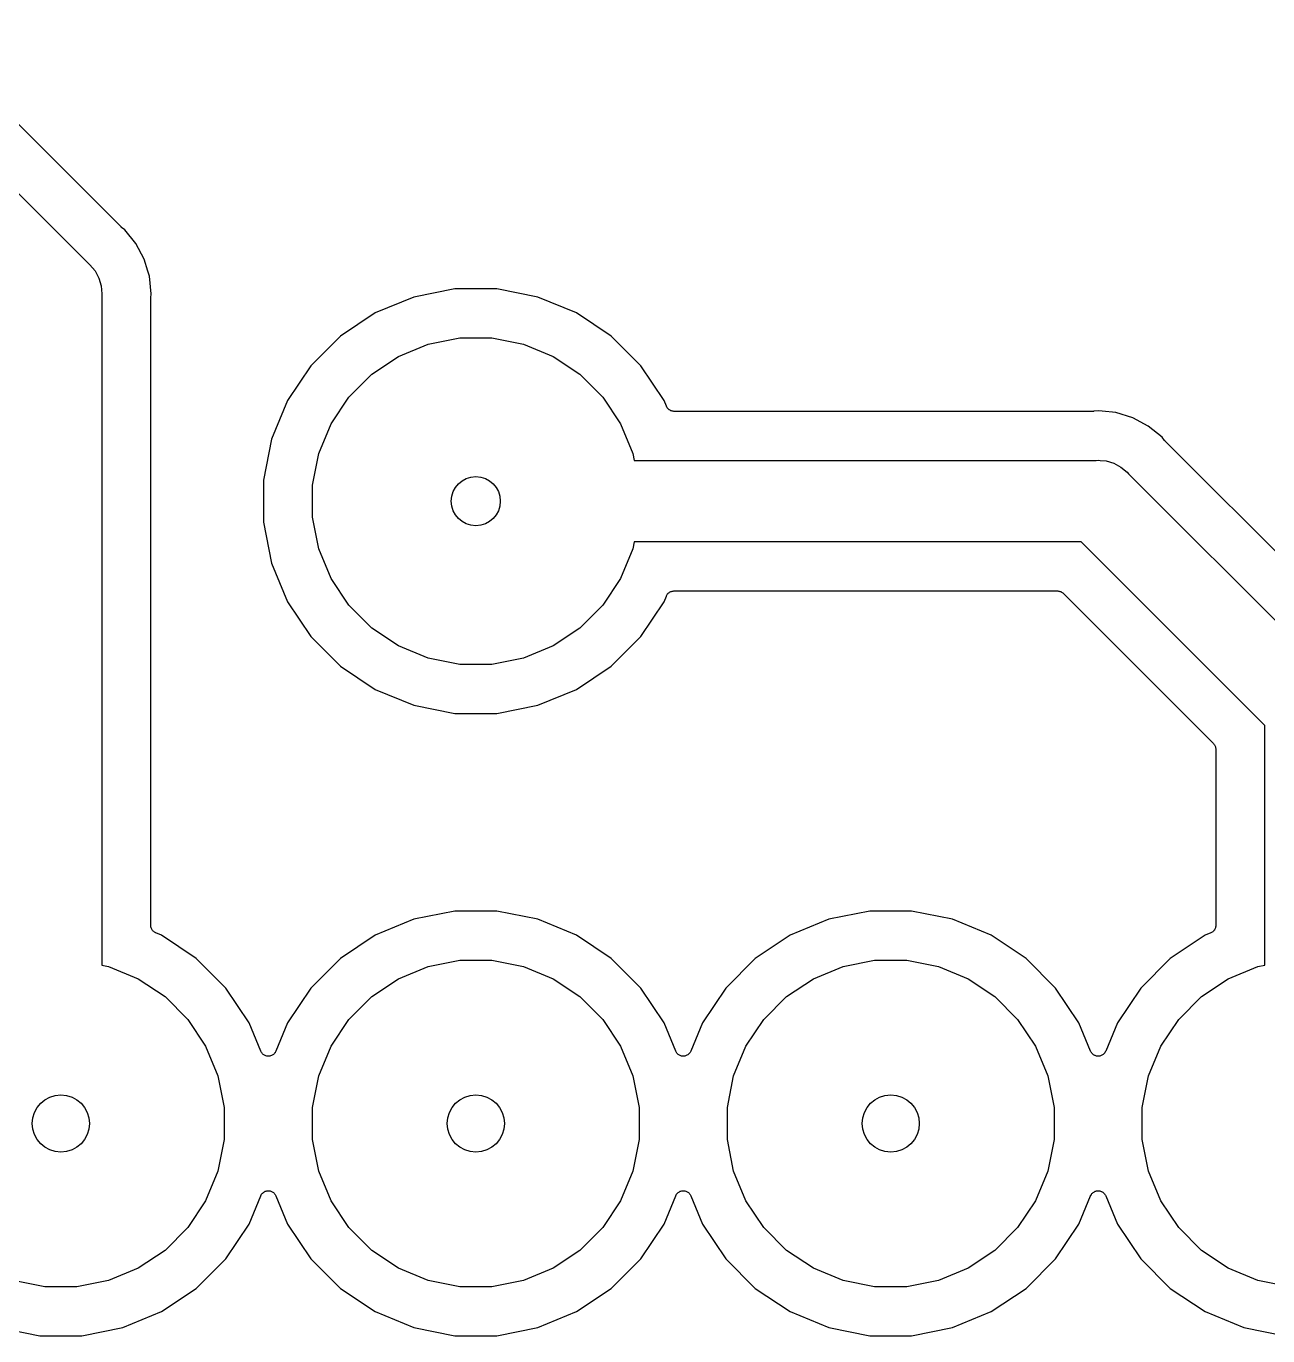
# Model space of a CAD drawing. Extents: x 4.15 to 7.3, y -3.55 to -2.25.
# Drawn here: x 6.1416 to 6.4409, y -3.1512 to -2.8355 of the extents above; entities that cross this region are included whole.
import ezdxf

# ---------------------------------------------------------------- set-up
doc = ezdxf.new("R2010")
doc.units = 0
doc.header["$MEASUREMENT"] = 0
doc.layers.add('BLACK', color=7, linetype='CONTINUOUS')

msp = doc.modelspace()

# ---------------------------------------------------------------- linework, layer by layer
at = {"layer": 'BLACK', "linetype": 'CONTINUOUS'}
for p, q in [((6.16449, -2.88387), (6.11613, -2.83551)), ((6.1073, -2.84338), (6.15662, -2.8927)), ((6.16455, -2.88392), (6.16449, -2.88387)), ((6.16461, -2.88398), (6.16455, -2.88392)), ((6.16463, -2.884), (6.16461, -2.88398)), ((6.16539, -2.88461), (6.16463, -2.884)), ((6.16809, -2.88791), (6.16539, -2.88461)), ((6.1701, -2.89167), (6.16809, -2.88791)), ((6.15662, -2.8927), (6.15699, -2.89301)), ((6.15699, -2.89301), (6.15822, -2.89451)), ((6.15822, -2.89451), (6.15899, -2.89594)), ((6.17099, -2.89459), (6.1701, -2.89167)), ((6.17134, -2.89576), (6.17099, -2.89459)), ((6.15899, -2.89594), (6.15914, -2.89622)), ((6.15914, -2.89622), (6.1597, -2.89807)), ((6.17176, -2.9), (6.17134, -2.89576)), ((6.1597, -2.89807), (6.15989, -2.9)), ((6.15989, -2.9), (6.15984, -2.90048)), ((6.15984, -2.90048), (6.15984, -3.06182)), ((6.17166, -2.90097), (6.17176, -2.9)), ((6.17166, -2.90105), (6.17166, -2.90097)), ((6.23507, -2.90079), (6.22576, -2.90464)), ((6.24496, -2.89882), (6.23507, -2.90079)), ((6.25504, -2.89882), (6.24496, -2.89882)), ((6.26493, -2.90079), (6.25504, -2.89882)), ((6.27424, -2.90464), (6.26493, -2.90079)), ((6.17165, -2.90113), (6.17166, -2.90105)), ((6.17165, -2.90116), (6.17165, -2.90113)), ((6.17165, -3.05226), (6.17165, -2.90116)), ((6.22576, -2.90464), (6.21737, -2.91025)), ((6.28263, -2.91025), (6.27424, -2.90464)), ((6.21737, -2.91025), (6.21025, -2.91737)), ((6.28975, -2.91737), (6.28263, -2.91025)), ((6.23135, -2.91511), (6.23852, -2.91214)), ((6.23852, -2.91214), (6.24612, -2.91063)), ((6.24612, -2.91063), (6.25388, -2.91063)), ((6.25388, -2.91063), (6.26148, -2.91214)), ((6.26148, -2.91214), (6.26865, -2.91511)), ((6.2249, -2.91942), (6.23135, -2.91511)), ((6.26865, -2.91511), (6.2751, -2.91942)), ((6.21025, -2.91737), (6.20464, -2.92576)), ((6.21942, -2.9249), (6.2249, -2.91942)), ((6.2751, -2.91942), (6.28058, -2.9249)), ((6.29536, -2.92576), (6.28975, -2.91737)), ((6.20464, -2.92576), (6.20079, -2.93507)), ((6.21511, -2.93135), (6.21942, -2.9249)), ((6.28058, -2.9249), (6.28489, -2.93135)), ((6.29593, -2.92713), (6.29536, -2.92576)), ((6.29601, -2.9273), (6.29593, -2.92713)), ((6.2961, -2.92746), (6.29601, -2.9273)), ((6.29611, -2.92747), (6.2961, -2.92746)), ((6.2961, -2.92746), (6.2961, -2.92746)), ((6.29622, -2.92761), (6.29611, -2.92747)), ((6.29634, -2.92776), (6.29622, -2.92761)), ((6.29635, -2.92777), (6.29634, -2.92776)), ((6.29634, -2.92776), (6.29634, -2.92776)), ((6.29649, -2.92788), (6.29635, -2.92777)), ((6.29663, -2.928), (6.29649, -2.92788)), ((6.29664, -2.92801), (6.29663, -2.928)), ((6.29665, -2.92801), (6.29664, -2.92801)), ((6.29681, -2.9281), (6.29665, -2.92801)), ((6.29697, -2.92819), (6.29681, -2.9281)), ((6.29698, -2.92819), (6.29697, -2.92819)), ((6.29716, -2.92825), (6.29698, -2.92819)), ((6.29698, -2.92819), (6.29698, -2.92819)), ((6.29733, -2.9283), (6.29716, -2.92825)), ((6.29734, -2.9283), (6.29733, -2.9283)), ((6.29735, -2.92831), (6.29734, -2.9283)), ((6.29754, -2.92833), (6.29735, -2.92831)), ((6.29772, -2.92835), (6.29754, -2.92833)), ((6.29773, -2.92835), (6.29772, -2.92835)), ((6.29774, -2.92835), (6.29773, -2.92835)), ((6.29773, -2.92835), (6.29773, -2.92835)), ((6.29773, -2.92835), (6.29773, -2.92835)), ((6.39884, -2.92835), (6.29774, -2.92835)), ((6.39892, -2.92834), (6.39884, -2.92835)), ((6.39901, -2.92834), (6.39892, -2.92834)), ((6.39903, -2.92834), (6.39901, -2.92834)), ((6.4, -2.92824), (6.39903, -2.92834)), ((6.40097, -2.92834), (6.4, -2.92824)), ((6.40424, -2.92866), (6.40097, -2.92834)), ((6.40833, -2.9299), (6.40424, -2.92866)), ((6.21214, -2.93852), (6.21511, -2.93135)), ((6.28489, -2.93135), (6.28786, -2.93852)), ((6.41209, -2.93191), (6.40833, -2.9299)), ((6.41539, -2.93461), (6.41209, -2.93191)), ((6.20079, -2.93507), (6.19882, -2.94496)), ((6.416, -2.93537), (6.41539, -2.93461)), ((6.41606, -2.93543), (6.416, -2.93537)), ((6.41611, -2.93549), (6.41606, -2.93543)), ((6.41613, -2.93551), (6.41611, -2.93549)), ((6.46449, -2.98387), (6.41613, -2.93551)), ((6.21063, -2.94612), (6.21214, -2.93852)), ((6.28786, -2.93852), (6.28818, -2.94016)), ((6.28818, -2.94016), (6.39952, -2.94016)), ((6.39952, -2.94016), (6.4, -2.94011)), ((6.4, -2.94011), (6.40048, -2.94016)), ((6.40048, -2.94016), (6.40193, -2.9403)), ((6.40193, -2.9403), (6.40378, -2.94086)), ((6.40378, -2.94086), (6.40549, -2.94178)), ((6.40549, -2.94178), (6.40699, -2.94301)), ((6.19882, -2.94496), (6.19882, -2.95504)), ((6.40699, -2.94301), (6.4073, -2.94338)), ((6.4073, -2.94338), (6.45662, -2.9927)), ((6.21063, -2.95388), (6.21063, -2.94612)), ((6.21214, -2.96148), (6.21063, -2.95388)), ((6.19882, -2.95504), (6.20079, -2.96493)), ((6.28818, -2.95984), (6.28786, -2.96148)), ((6.39592, -2.95984), (6.28818, -2.95984)), ((6.44016, -3.00408), (6.39592, -2.95984)), ((6.21511, -2.96865), (6.21214, -2.96148)), ((6.28786, -2.96148), (6.28489, -2.96865)), ((6.20079, -2.96493), (6.20464, -2.97424)), ((6.21942, -2.9751), (6.21511, -2.96865)), ((6.28489, -2.96865), (6.28058, -2.9751)), ((6.29536, -2.97424), (6.29593, -2.97287)), ((6.29593, -2.97286), (6.29594, -2.97284)), ((6.29593, -2.97287), (6.29593, -2.97286)), ((6.29593, -2.97286), (6.29593, -2.97286)), ((6.29593, -2.97286), (6.29593, -2.97286)), ((6.29594, -2.97284), (6.29602, -2.97268)), ((6.29602, -2.97268), (6.29611, -2.97252)), ((6.29611, -2.97252), (6.29612, -2.97251)), ((6.29612, -2.97251), (6.29624, -2.97237)), ((6.29612, -2.97251), (6.29612, -2.97251)), ((6.29624, -2.97237), (6.29636, -2.97223)), ((6.29636, -2.97222), (6.29637, -2.97221)), ((6.29636, -2.97223), (6.29636, -2.97222)), ((6.29637, -2.97221), (6.29651, -2.9721)), ((6.29651, -2.9721), (6.29665, -2.97198)), ((6.29665, -2.97198), (6.29666, -2.97198)), ((6.29666, -2.97198), (6.29667, -2.97197)), ((6.29667, -2.97197), (6.29683, -2.97189)), ((6.29683, -2.97189), (6.29699, -2.9718)), ((6.29699, -2.9718), (6.297, -2.9718)), ((6.297, -2.9718), (6.29701, -2.9718)), ((6.29701, -2.9718), (6.29719, -2.97174)), ((6.29719, -2.97174), (6.29736, -2.97169)), ((6.29736, -2.97169), (6.29737, -2.97169)), ((6.29737, -2.97169), (6.29738, -2.97169)), ((6.29738, -2.97169), (6.29756, -2.97167)), ((6.29756, -2.97167), (6.29774, -2.97165)), ((6.29774, -2.97165), (6.39022, -2.97165)), ((6.39022, -2.97165), (6.39022, -2.97165)), ((6.39022, -2.97165), (6.39022, -2.97165)), ((6.39022, -2.97165), (6.39022, -2.97165)), ((6.39022, -2.97165), (6.39024, -2.97165)), ((6.39024, -2.97165), (6.39042, -2.97167)), ((6.39042, -2.97167), (6.3906, -2.97169)), ((6.3906, -2.97169), (6.39061, -2.9717)), ((6.39061, -2.9717), (6.39062, -2.9717)), ((6.39062, -2.9717), (6.3908, -2.97175)), ((6.3908, -2.97175), (6.39097, -2.9718)), ((6.39097, -2.9718), (6.39098, -2.97181)), ((6.39098, -2.97181), (6.39099, -2.97181)), ((6.39099, -2.97181), (6.39115, -2.9719)), ((6.39115, -2.9719), (6.39131, -2.97199)), ((6.39131, -2.97199), (6.39132, -2.97199)), ((6.39132, -2.97199), (6.39133, -2.972)), ((6.39133, -2.972), (6.39147, -2.97211)), ((6.39147, -2.97211), (6.39161, -2.97223)), ((6.39161, -2.97223), (6.42777, -3.00839)), ((6.20464, -2.97424), (6.21025, -2.98263)), ((6.2249, -2.98058), (6.21942, -2.9751)), ((6.28058, -2.9751), (6.2751, -2.98058)), ((6.28975, -2.98263), (6.29536, -2.97424)), ((6.21025, -2.98263), (6.21737, -2.98975)), ((6.23135, -2.98489), (6.2249, -2.98058)), ((6.2751, -2.98058), (6.26865, -2.98489)), ((6.28263, -2.98975), (6.28975, -2.98263)), ((6.23852, -2.98786), (6.23135, -2.98489)), ((6.26865, -2.98489), (6.26148, -2.98786)), ((6.24612, -2.98937), (6.23852, -2.98786)), ((6.25388, -2.98937), (6.24612, -2.98937)), ((6.26148, -2.98786), (6.25388, -2.98937)), ((6.21737, -2.98975), (6.22576, -2.99536)), ((6.27424, -2.99536), (6.28263, -2.98975)), ((6.22576, -2.99536), (6.23507, -2.99921)), ((6.26493, -2.99921), (6.27424, -2.99536)), ((6.23507, -2.99921), (6.24496, -3.00118)), ((6.24496, -3.00118), (6.25504, -3.00118)), ((6.25504, -3.00118), (6.26493, -2.99921)), ((6.44016, -3.06182), (6.44016, -3.00408)), ((6.42777, -3.00839), (6.42777, -3.0084)), ((6.42777, -3.0084), (6.42777, -3.0084)), ((6.42777, -3.0084), (6.42778, -3.0084)), ((6.42778, -3.0084), (6.42779, -3.00841)), ((6.42779, -3.00841), (6.4279, -3.00855)), ((6.4279, -3.00855), (6.42802, -3.0087)), ((6.42802, -3.0087), (6.42802, -3.0087)), ((6.42802, -3.0087), (6.42803, -3.00871)), ((6.42803, -3.00871), (6.42811, -3.00887)), ((6.42811, -3.00887), (6.4282, -3.00903)), ((6.4282, -3.00903), (6.4282, -3.00904)), ((6.4282, -3.00904), (6.42821, -3.00905)), ((6.42821, -3.00905), (6.42826, -3.00923)), ((6.42826, -3.00923), (6.42831, -3.0094)), ((6.42831, -3.0094), (6.42831, -3.00941)), ((6.42831, -3.00941), (6.42831, -3.00942)), ((6.42831, -3.00942), (6.42833, -3.0096)), ((6.42833, -3.0096), (6.42835, -3.00978)), ((6.42835, -3.00978), (6.42835, -3.05226)), ((6.24496, -3.04882), (6.23507, -3.05079)), ((6.25504, -3.04882), (6.24496, -3.04882)), ((6.26493, -3.05079), (6.25504, -3.04882)), ((6.34496, -3.04882), (6.33507, -3.05079)), ((6.35504, -3.04882), (6.34496, -3.04882)), ((6.36493, -3.05079), (6.35504, -3.04882)), ((6.17167, -3.05244), (6.17165, -3.05226)), ((6.17169, -3.05262), (6.17167, -3.05244)), ((6.23507, -3.05079), (6.22576, -3.05464)), ((6.27424, -3.05464), (6.26493, -3.05079)), ((6.33507, -3.05079), (6.32576, -3.05464)), ((6.37424, -3.05464), (6.36493, -3.05079)), ((6.42833, -3.05246), (6.42831, -3.05265)), ((6.42835, -3.05228), (6.42833, -3.05246)), ((6.42835, -3.05226), (6.42835, -3.05227)), ((6.42835, -3.05227), (6.42835, -3.05227)), ((6.42835, -3.05227), (6.42835, -3.05227)), ((6.42835, -3.05227), (6.42835, -3.05228)), ((6.17169, -3.05263), (6.17169, -3.05262)), ((6.17169, -3.05264), (6.17169, -3.05263)), ((6.17174, -3.05282), (6.17169, -3.05264)), ((6.1718, -3.05299), (6.17174, -3.05282)), ((6.1718, -3.053), (6.1718, -3.05299)), ((6.1718, -3.05301), (6.1718, -3.053)), ((6.17189, -3.05317), (6.1718, -3.05301)), ((6.17197, -3.05333), (6.17189, -3.05317)), ((6.17198, -3.05334), (6.17197, -3.05333)), ((6.17198, -3.05335), (6.17198, -3.05334)), ((6.1721, -3.05349), (6.17198, -3.05335)), ((6.17221, -3.05363), (6.1721, -3.05349)), ((6.17222, -3.05364), (6.17221, -3.05363)), ((6.17223, -3.05364), (6.17222, -3.05364)), ((6.17237, -3.05376), (6.17223, -3.05364)), ((6.17251, -3.05388), (6.17237, -3.05376)), ((6.17252, -3.05389), (6.17251, -3.05388)), ((6.17251, -3.05388), (6.17251, -3.05388)), ((6.17268, -3.05398), (6.17252, -3.05389)), ((6.17284, -3.05406), (6.17268, -3.05398)), ((6.17286, -3.05407), (6.17284, -3.05406)), ((6.17287, -3.05407), (6.17286, -3.05407)), ((6.17286, -3.05407), (6.17286, -3.05407)), ((6.17286, -3.05407), (6.17286, -3.05407)), ((6.17424, -3.05464), (6.17287, -3.05407)), ((6.18263, -3.06025), (6.17424, -3.05464)), ((6.22576, -3.05464), (6.21737, -3.06025)), ((6.28263, -3.06025), (6.27424, -3.05464)), ((6.32576, -3.05464), (6.31737, -3.06025)), ((6.38263, -3.06025), (6.37424, -3.05464)), ((6.42576, -3.05464), (6.41737, -3.06025)), ((6.42713, -3.05407), (6.42576, -3.05464)), ((6.4273, -3.05399), (6.42713, -3.05407)), ((6.42746, -3.0539), (6.4273, -3.05399)), ((6.42747, -3.05389), (6.42746, -3.0539)), ((6.42746, -3.0539), (6.42746, -3.0539)), ((6.42761, -3.05378), (6.42747, -3.05389)), ((6.42776, -3.05366), (6.42761, -3.05378)), ((6.42777, -3.05365), (6.42776, -3.05366)), ((6.42776, -3.05366), (6.42776, -3.05366)), ((6.42788, -3.05351), (6.42777, -3.05365)), ((6.428, -3.05337), (6.42788, -3.05351)), ((6.42801, -3.05336), (6.428, -3.05337)), ((6.4281, -3.05319), (6.42801, -3.05335)), ((6.42801, -3.05335), (6.42801, -3.05336)), ((6.42819, -3.05303), (6.4281, -3.05319)), ((6.42825, -3.05284), (6.42819, -3.05302)), ((6.42819, -3.05302), (6.42819, -3.05302)), ((6.42819, -3.05302), (6.42819, -3.05303)), ((6.4283, -3.05267), (6.42825, -3.05284)), ((6.42831, -3.05265), (6.4283, -3.05266)), ((6.4283, -3.05266), (6.4283, -3.05267)), ((6.15984, -3.06182), (6.16148, -3.06214)), ((6.18975, -3.06737), (6.18263, -3.06025)), ((6.21737, -3.06025), (6.21025, -3.06737)), ((6.23852, -3.06214), (6.24612, -3.06063)), ((6.24612, -3.06063), (6.25388, -3.06063)), ((6.25388, -3.06063), (6.26148, -3.06214)), ((6.28975, -3.06737), (6.28263, -3.06025)), ((6.31737, -3.06025), (6.31025, -3.06737)), ((6.33852, -3.06214), (6.34612, -3.06063)), ((6.34612, -3.06063), (6.35388, -3.06063)), ((6.35388, -3.06063), (6.36148, -3.06214)), ((6.38975, -3.06737), (6.38263, -3.06025)), ((6.41737, -3.06025), (6.41025, -3.06737)), ((6.43852, -3.06214), (6.44016, -3.06182)), ((6.16148, -3.06214), (6.16865, -3.06511)), ((6.16865, -3.06511), (6.1751, -3.06942)), ((6.2249, -3.06942), (6.23135, -3.06511)), ((6.23135, -3.06511), (6.23852, -3.06214)), ((6.26148, -3.06214), (6.26865, -3.06511)), ((6.26865, -3.06511), (6.2751, -3.06942)), ((6.3249, -3.06942), (6.33135, -3.06511)), ((6.33135, -3.06511), (6.33852, -3.06214)), ((6.36148, -3.06214), (6.36865, -3.06511)), ((6.36865, -3.06511), (6.3751, -3.06942)), ((6.4249, -3.06942), (6.43135, -3.06511)), ((6.43135, -3.06511), (6.43852, -3.06214)), ((6.19536, -3.07576), (6.18975, -3.06737)), ((6.21025, -3.06737), (6.20464, -3.07576)), ((6.29536, -3.07576), (6.28975, -3.06737)), ((6.31025, -3.06737), (6.30464, -3.07576)), ((6.39536, -3.07576), (6.38975, -3.06737)), ((6.41025, -3.06737), (6.40464, -3.07576)), ((6.1751, -3.06942), (6.18058, -3.0749)), ((6.21942, -3.0749), (6.2249, -3.06942)), ((6.2751, -3.06942), (6.28058, -3.0749)), ((6.31942, -3.0749), (6.3249, -3.06942)), ((6.3751, -3.06942), (6.38058, -3.0749)), ((6.41942, -3.0749), (6.4249, -3.06942)), ((6.18058, -3.0749), (6.18489, -3.08135)), ((6.19818, -3.08258), (6.19536, -3.07576)), ((6.20464, -3.07576), (6.20182, -3.08258)), ((6.21511, -3.08135), (6.21942, -3.0749)), ((6.28058, -3.0749), (6.28489, -3.08135)), ((6.29818, -3.08258), (6.29536, -3.07576)), ((6.30464, -3.07576), (6.30182, -3.08258)), ((6.31511, -3.08135), (6.31942, -3.0749)), ((6.38058, -3.0749), (6.38489, -3.08135)), ((6.39818, -3.08258), (6.39536, -3.07576)), ((6.40464, -3.07576), (6.40182, -3.08258)), ((6.41511, -3.08135), (6.41942, -3.0749)), ((6.18489, -3.08135), (6.18786, -3.08852)), ((6.19827, -3.08274), (6.19818, -3.08258)), ((6.19836, -3.08291), (6.19827, -3.08274)), ((6.19836, -3.08292), (6.19836, -3.08291)), ((6.19836, -3.08291), (6.19836, -3.08291)), ((6.19848, -3.08306), (6.19836, -3.08292)), ((6.1986, -3.08321), (6.19848, -3.08306)), ((6.19861, -3.08321), (6.1986, -3.08321)), ((6.1986, -3.08321), (6.1986, -3.08321)), ((6.19876, -3.08334), (6.19861, -3.08321)), ((6.1989, -3.08345), (6.19876, -3.08334)), ((6.1989, -3.08346), (6.1989, -3.08345)), ((6.19907, -3.08355), (6.1989, -3.08346)), ((6.1989, -3.08346), (6.1989, -3.08346)), ((6.19923, -3.08364), (6.19907, -3.08355)), ((6.19924, -3.08364), (6.19923, -3.08364)), ((6.19942, -3.0837), (6.19924, -3.08364)), ((6.19924, -3.08364), (6.19924, -3.08364)), ((6.1996, -3.08375), (6.19942, -3.0837)), ((6.19961, -3.08375), (6.1996, -3.08375)), ((6.1996, -3.08375), (6.1996, -3.08375)), ((6.19979, -3.08377), (6.19961, -3.08375)), ((6.19998, -3.08379), (6.19979, -3.08377)), ((6.19999, -3.08379), (6.19998, -3.08379)), ((6.20018, -3.08377), (6.19999, -3.08379)), ((6.19999, -3.08379), (6.19999, -3.08379)), ((6.20037, -3.08376), (6.20018, -3.08377)), ((6.20055, -3.0837), (6.20037, -3.08376)), ((6.20037, -3.08376), (6.20037, -3.08376)), ((6.20037, -3.08376), (6.20037, -3.08376)), ((6.20073, -3.08365), (6.20055, -3.0837)), ((6.20074, -3.08365), (6.20073, -3.08365)), ((6.2009, -3.08356), (6.20074, -3.08365)), ((6.20074, -3.08365), (6.20074, -3.08365)), ((6.20108, -3.08347), (6.2009, -3.08356)), ((6.20122, -3.08336), (6.20108, -3.08347)), ((6.20108, -3.08347), (6.20108, -3.08347)), ((6.20108, -3.08347), (6.20108, -3.08347)), ((6.20137, -3.08323), (6.20122, -3.08336)), ((6.20138, -3.08323), (6.20137, -3.08323)), ((6.2015, -3.08309), (6.20138, -3.08323)), ((6.20138, -3.08323), (6.20138, -3.08323)), ((6.20162, -3.08294), (6.2015, -3.08309)), ((6.20163, -3.08293), (6.20162, -3.08294)), ((6.20162, -3.08294), (6.20162, -3.08294)), ((6.20172, -3.08277), (6.20163, -3.08293)), ((6.20181, -3.0826), (6.20172, -3.08277)), ((6.20182, -3.08258), (6.20181, -3.0826)), ((6.20181, -3.0826), (6.20181, -3.0826)), ((6.20181, -3.0826), (6.20181, -3.0826)), ((6.20181, -3.0826), (6.20181, -3.0826)), ((6.21214, -3.08852), (6.21511, -3.08135)), ((6.28489, -3.08135), (6.28786, -3.08852)), ((6.29827, -3.08274), (6.29818, -3.08258)), ((6.29836, -3.08291), (6.29827, -3.08274)), ((6.29836, -3.08292), (6.29836, -3.08291)), ((6.29836, -3.08291), (6.29836, -3.08291)), ((6.29848, -3.08306), (6.29836, -3.08292)), ((6.2986, -3.08321), (6.29848, -3.08306)), ((6.29861, -3.08321), (6.2986, -3.08321)), ((6.2986, -3.08321), (6.2986, -3.08321)), ((6.29876, -3.08334), (6.29861, -3.08321)), ((6.2989, -3.08345), (6.29876, -3.08334)), ((6.2989, -3.08346), (6.2989, -3.08345)), ((6.29907, -3.08355), (6.2989, -3.08346)), ((6.2989, -3.08346), (6.2989, -3.08346)), ((6.29923, -3.08364), (6.29907, -3.08355)), ((6.29924, -3.08364), (6.29923, -3.08364)), ((6.29943, -3.0837), (6.29924, -3.08364)), ((6.29924, -3.08364), (6.29924, -3.08364)), ((6.2996, -3.08375), (6.29943, -3.0837)), ((6.29961, -3.08375), (6.2996, -3.08375)), ((6.2996, -3.08375), (6.2996, -3.08375)), ((6.29979, -3.08377), (6.29961, -3.08375)), ((6.29998, -3.08379), (6.29979, -3.08377)), ((6.29999, -3.08379), (6.29998, -3.08379)), ((6.30018, -3.08377), (6.29999, -3.08379)), ((6.29999, -3.08379), (6.29999, -3.08379)), ((6.30037, -3.08376), (6.30018, -3.08377)), ((6.30055, -3.0837), (6.30037, -3.08376)), ((6.30037, -3.08376), (6.30037, -3.08376)), ((6.30037, -3.08376), (6.30037, -3.08376)), ((6.30073, -3.08365), (6.30055, -3.0837)), ((6.30074, -3.08365), (6.30073, -3.08365)), ((6.3009, -3.08356), (6.30074, -3.08365)), ((6.30074, -3.08365), (6.30074, -3.08365)), ((6.30108, -3.08347), (6.3009, -3.08356)), ((6.30122, -3.08336), (6.30108, -3.08347)), ((6.30108, -3.08347), (6.30108, -3.08347)), ((6.30108, -3.08347), (6.30108, -3.08347)), ((6.30137, -3.08323), (6.30122, -3.08336)), ((6.30138, -3.08323), (6.30137, -3.08323)), ((6.3015, -3.08309), (6.30138, -3.08323)), ((6.30138, -3.08323), (6.30138, -3.08323)), ((6.30162, -3.08294), (6.3015, -3.08309)), ((6.30163, -3.08293), (6.30162, -3.08294)), ((6.30162, -3.08294), (6.30162, -3.08294)), ((6.30172, -3.08277), (6.30163, -3.08293)), ((6.30181, -3.0826), (6.30172, -3.08277)), ((6.30182, -3.08258), (6.30181, -3.0826)), ((6.30181, -3.0826), (6.30181, -3.0826)), ((6.30181, -3.0826), (6.30181, -3.0826)), ((6.30181, -3.0826), (6.30181, -3.0826)), ((6.31214, -3.08852), (6.31511, -3.08135)), ((6.38489, -3.08135), (6.38786, -3.08852)), ((6.39827, -3.08274), (6.39818, -3.08258)), ((6.39836, -3.08291), (6.39827, -3.08274)), ((6.39836, -3.08292), (6.39836, -3.08291)), ((6.39836, -3.08291), (6.39836, -3.08291)), ((6.39848, -3.08306), (6.39836, -3.08292)), ((6.3986, -3.08321), (6.39848, -3.08306)), ((6.39861, -3.08321), (6.3986, -3.08321)), ((6.3986, -3.08321), (6.3986, -3.08321)), ((6.39876, -3.08334), (6.39861, -3.08321)), ((6.3989, -3.08345), (6.39876, -3.08334)), ((6.3989, -3.08346), (6.3989, -3.08345)), ((6.39907, -3.08355), (6.3989, -3.08346)), ((6.3989, -3.08346), (6.3989, -3.08346)), ((6.39923, -3.08364), (6.39907, -3.08355)), ((6.39924, -3.08364), (6.39923, -3.08364)), ((6.39942, -3.0837), (6.39924, -3.08364)), ((6.39924, -3.08364), (6.39924, -3.08364)), ((6.3996, -3.08375), (6.39942, -3.0837)), ((6.39961, -3.08375), (6.3996, -3.08375)), ((6.3996, -3.08375), (6.3996, -3.08375)), ((6.39979, -3.08377), (6.39961, -3.08375)), ((6.39998, -3.08379), (6.39979, -3.08377)), ((6.39999, -3.08379), (6.39998, -3.08379)), ((6.40018, -3.08377), (6.39999, -3.08379)), ((6.39999, -3.08379), (6.39999, -3.08379)), ((6.40037, -3.08376), (6.40018, -3.08377)), ((6.40055, -3.0837), (6.40037, -3.08376)), ((6.40037, -3.08376), (6.40037, -3.08376)), ((6.40037, -3.08376), (6.40037, -3.08376)), ((6.40073, -3.08365), (6.40055, -3.0837)), ((6.40074, -3.08365), (6.40073, -3.08365)), ((6.4009, -3.08356), (6.40074, -3.08365)), ((6.40074, -3.08365), (6.40074, -3.08365)), ((6.40108, -3.08347), (6.4009, -3.08356)), ((6.40122, -3.08336), (6.40108, -3.08347)), ((6.40108, -3.08347), (6.40108, -3.08347)), ((6.40108, -3.08347), (6.40108, -3.08347)), ((6.40137, -3.08323), (6.40122, -3.08336)), ((6.40138, -3.08323), (6.40137, -3.08323)), ((6.4015, -3.08309), (6.40138, -3.08323)), ((6.40138, -3.08323), (6.40138, -3.08323)), ((6.40162, -3.08294), (6.4015, -3.08309)), ((6.40163, -3.08293), (6.40162, -3.08294)), ((6.40162, -3.08294), (6.40162, -3.08294)), ((6.40172, -3.08277), (6.40163, -3.08293)), ((6.40181, -3.0826), (6.40172, -3.08277)), ((6.40182, -3.08258), (6.40181, -3.0826)), ((6.40181, -3.0826), (6.40181, -3.0826)), ((6.40181, -3.0826), (6.40181, -3.0826)), ((6.40181, -3.0826), (6.40181, -3.0826)), ((6.41214, -3.08852), (6.41511, -3.08135)), ((6.18786, -3.08852), (6.18937, -3.09612)), ((6.21063, -3.09612), (6.21214, -3.08852)), ((6.28786, -3.08852), (6.28937, -3.09612)), ((6.31063, -3.09612), (6.31214, -3.08852)), ((6.38786, -3.08852), (6.38937, -3.09612)), ((6.41063, -3.09612), (6.41214, -3.08852)), ((6.18937, -3.09612), (6.18937, -3.10388)), ((6.21063, -3.10388), (6.21063, -3.09612)), ((6.28937, -3.09612), (6.28937, -3.10388)), ((6.31063, -3.10388), (6.31063, -3.09612)), ((6.38937, -3.09612), (6.38937, -3.10388)), ((6.41063, -3.10388), (6.41063, -3.09612)), ((6.18937, -3.10388), (6.18786, -3.11148)), ((6.21214, -3.11148), (6.21063, -3.10388)), ((6.28937, -3.10388), (6.28786, -3.11148)), ((6.31214, -3.11148), (6.31063, -3.10388)), ((6.38937, -3.10388), (6.38786, -3.11148)), ((6.41214, -3.11148), (6.41063, -3.10388)), ((6.18786, -3.11148), (6.18489, -3.11865)), ((6.21511, -3.11865), (6.21214, -3.11148)), ((6.28786, -3.11148), (6.28489, -3.11865)), ((6.31511, -3.11865), (6.31214, -3.11148)), ((6.38786, -3.11148), (6.38489, -3.11865)), ((6.41511, -3.11865), (6.41214, -3.11148)), ((6.18489, -3.11865), (6.18058, -3.1251)), ((6.19536, -3.12424), (6.19818, -3.11742)), ((6.19818, -3.11742), (6.19819, -3.1174)), ((6.19819, -3.1174), (6.19828, -3.11724)), ((6.19819, -3.1174), (6.19819, -3.1174)), ((6.19819, -3.1174), (6.19819, -3.1174)), ((6.19819, -3.1174), (6.19819, -3.1174)), ((6.19828, -3.11724), (6.19837, -3.11707)), ((6.19837, -3.11707), (6.19838, -3.11706)), ((6.19838, -3.11706), (6.19851, -3.11691)), ((6.19838, -3.11706), (6.19838, -3.11706)), ((6.19851, -3.11691), (6.19862, -3.11677)), ((6.19862, -3.11677), (6.19862, -3.11677)), ((6.19862, -3.11677), (6.19863, -3.11677)), ((6.19863, -3.11677), (6.19879, -3.11664)), ((6.19879, -3.11664), (6.19892, -3.11653)), ((6.19892, -3.11653), (6.19909, -3.11644)), ((6.19892, -3.11653), (6.19892, -3.11653)), ((6.19892, -3.11653), (6.19892, -3.11653)), ((6.19909, -3.11644), (6.19926, -3.11635)), ((6.19926, -3.11635), (6.19926, -3.11635)), ((6.19926, -3.11635), (6.19927, -3.11635)), ((6.19927, -3.11635), (6.19944, -3.1163)), ((6.19944, -3.1163), (6.19963, -3.11624)), ((6.19963, -3.11624), (6.19982, -3.11623)), ((6.19963, -3.11624), (6.19963, -3.11624)), ((6.19963, -3.11624), (6.19963, -3.11624)), ((6.19982, -3.11623), (6.20001, -3.11621)), ((6.20001, -3.11621), (6.20001, -3.11621)), ((6.20001, -3.11621), (6.20002, -3.11621)), ((6.20002, -3.11621), (6.20021, -3.11623)), ((6.20021, -3.11623), (6.20039, -3.11625)), ((6.20039, -3.11625), (6.2004, -3.11625)), ((6.2004, -3.11625), (6.2004, -3.11625)), ((6.2004, -3.11625), (6.20057, -3.1163)), ((6.20057, -3.1163), (6.20076, -3.11636)), ((6.20076, -3.11636), (6.20076, -3.11636)), ((6.20076, -3.11636), (6.20077, -3.11636)), ((6.20077, -3.11636), (6.20093, -3.11645)), ((6.20093, -3.11645), (6.2011, -3.11654)), ((6.2011, -3.11654), (6.2011, -3.11654)), ((6.2011, -3.11654), (6.2011, -3.11655)), ((6.2011, -3.11655), (6.20124, -3.11666)), ((6.20124, -3.11666), (6.20139, -3.11679)), ((6.20139, -3.11679), (6.2014, -3.11679)), ((6.2014, -3.11679), (6.2014, -3.11679)), ((6.2014, -3.11679), (6.20152, -3.11693)), ((6.20152, -3.11693), (6.20164, -3.11708)), ((6.20164, -3.11708), (6.20164, -3.11709)), ((6.20164, -3.11709), (6.20164, -3.11709)), ((6.20164, -3.11709), (6.20173, -3.11726)), ((6.20173, -3.11726), (6.20182, -3.11742)), ((6.20182, -3.11742), (6.20464, -3.12424)), ((6.21942, -3.1251), (6.21511, -3.11865)), ((6.28489, -3.11865), (6.28058, -3.1251)), ((6.29536, -3.12424), (6.29818, -3.11742)), ((6.29818, -3.11742), (6.29819, -3.1174)), ((6.29819, -3.1174), (6.29828, -3.11724)), ((6.29819, -3.1174), (6.29819, -3.1174)), ((6.29819, -3.1174), (6.29819, -3.1174)), ((6.29819, -3.1174), (6.29819, -3.1174)), ((6.29828, -3.11724), (6.29837, -3.11707)), ((6.29837, -3.11707), (6.29838, -3.11706)), ((6.29838, -3.11706), (6.29851, -3.11691)), ((6.29838, -3.11706), (6.29838, -3.11706)), ((6.29851, -3.11691), (6.29862, -3.11677)), ((6.29862, -3.11677), (6.29862, -3.11677)), ((6.29862, -3.11677), (6.29863, -3.11677)), ((6.29863, -3.11677), (6.29879, -3.11664)), ((6.29879, -3.11664), (6.29892, -3.11653)), ((6.29892, -3.11653), (6.29909, -3.11644)), ((6.29892, -3.11653), (6.29892, -3.11653)), ((6.29892, -3.11653), (6.29892, -3.11653)), ((6.29909, -3.11644), (6.29926, -3.11635)), ((6.29926, -3.11635), (6.29926, -3.11635)), ((6.29926, -3.11635), (6.29927, -3.11635)), ((6.29927, -3.11635), (6.29944, -3.1163)), ((6.29944, -3.1163), (6.29963, -3.11624)), ((6.29963, -3.11624), (6.29982, -3.11623)), ((6.29963, -3.11624), (6.29963, -3.11624)), ((6.29963, -3.11624), (6.29963, -3.11624)), ((6.29982, -3.11623), (6.30001, -3.11621)), ((6.30001, -3.11621), (6.30001, -3.11621)), ((6.30001, -3.11621), (6.30002, -3.11621)), ((6.30002, -3.11621), (6.30021, -3.11623)), ((6.30021, -3.11623), (6.30039, -3.11625)), ((6.30039, -3.11625), (6.3004, -3.11625)), ((6.3004, -3.11625), (6.3004, -3.11625)), ((6.3004, -3.11625), (6.30058, -3.1163)), ((6.30058, -3.1163), (6.30076, -3.11636)), ((6.30076, -3.11636), (6.30076, -3.11636)), ((6.30076, -3.11636), (6.30077, -3.11636)), ((6.30077, -3.11636), (6.30093, -3.11645)), ((6.30093, -3.11645), (6.3011, -3.11654)), ((6.3011, -3.11654), (6.3011, -3.11654)), ((6.3011, -3.11654), (6.3011, -3.11655)), ((6.3011, -3.11655), (6.30124, -3.11666)), ((6.30124, -3.11666), (6.30139, -3.11679)), ((6.30139, -3.11679), (6.3014, -3.11679)), ((6.3014, -3.11679), (6.3014, -3.11679)), ((6.3014, -3.11679), (6.30152, -3.11693)), ((6.30152, -3.11693), (6.30164, -3.11708)), ((6.30164, -3.11708), (6.30164, -3.11709)), ((6.30164, -3.11709), (6.30164, -3.11709)), ((6.30164, -3.11709), (6.30173, -3.11726)), ((6.30173, -3.11726), (6.30182, -3.11742)), ((6.30182, -3.11742), (6.30464, -3.12424)), ((6.31942, -3.1251), (6.31511, -3.11865)), ((6.38489, -3.11865), (6.38058, -3.1251)), ((6.39536, -3.12424), (6.39818, -3.11742)), ((6.39818, -3.11742), (6.39819, -3.1174)), ((6.39819, -3.1174), (6.39828, -3.11724)), ((6.39819, -3.1174), (6.39819, -3.1174)), ((6.39819, -3.1174), (6.39819, -3.1174)), ((6.39819, -3.1174), (6.39819, -3.1174)), ((6.39828, -3.11724), (6.39837, -3.11707)), ((6.39837, -3.11707), (6.39838, -3.11706)), ((6.39838, -3.11706), (6.39851, -3.11691)), ((6.39838, -3.11706), (6.39838, -3.11706)), ((6.39851, -3.11691), (6.39862, -3.11677)), ((6.39862, -3.11677), (6.39862, -3.11677)), ((6.39862, -3.11677), (6.39863, -3.11677)), ((6.39863, -3.11677), (6.39879, -3.11664)), ((6.39879, -3.11664), (6.39892, -3.11653)), ((6.39892, -3.11653), (6.39909, -3.11644)), ((6.39892, -3.11653), (6.39892, -3.11653)), ((6.39892, -3.11653), (6.39892, -3.11653)), ((6.39909, -3.11644), (6.39926, -3.11635)), ((6.39926, -3.11635), (6.39926, -3.11635)), ((6.39926, -3.11635), (6.39927, -3.11635)), ((6.39927, -3.11635), (6.39944, -3.1163)), ((6.39944, -3.1163), (6.39963, -3.11624)), ((6.39963, -3.11624), (6.39982, -3.11623)), ((6.39963, -3.11624), (6.39963, -3.11624)), ((6.39963, -3.11624), (6.39963, -3.11624)), ((6.39982, -3.11623), (6.40001, -3.11621)), ((6.40001, -3.11621), (6.40001, -3.11621)), ((6.40001, -3.11621), (6.40002, -3.11621)), ((6.40002, -3.11621), (6.40021, -3.11623)), ((6.40021, -3.11623), (6.40039, -3.11625)), ((6.40039, -3.11625), (6.4004, -3.11625)), ((6.4004, -3.11625), (6.4004, -3.11625)), ((6.4004, -3.11625), (6.40057, -3.1163)), ((6.40057, -3.1163), (6.40076, -3.11636)), ((6.40076, -3.11636), (6.40076, -3.11636)), ((6.40076, -3.11636), (6.40077, -3.11636)), ((6.40077, -3.11636), (6.40093, -3.11645)), ((6.40093, -3.11645), (6.4011, -3.11654)), ((6.4011, -3.11654), (6.4011, -3.11654)), ((6.4011, -3.11654), (6.4011, -3.11655)), ((6.4011, -3.11655), (6.40124, -3.11666)), ((6.40124, -3.11666), (6.40139, -3.11679)), ((6.40139, -3.11679), (6.4014, -3.11679)), ((6.4014, -3.11679), (6.4014, -3.11679)), ((6.4014, -3.11679), (6.40152, -3.11693)), ((6.40152, -3.11693), (6.40164, -3.11708)), ((6.40164, -3.11708), (6.40164, -3.11709)), ((6.40164, -3.11709), (6.40164, -3.11709)), ((6.40164, -3.11709), (6.40173, -3.11726)), ((6.40173, -3.11726), (6.40182, -3.11742)), ((6.40182, -3.11742), (6.40464, -3.12424)), ((6.41942, -3.1251), (6.41511, -3.11865)), ((6.18058, -3.1251), (6.1751, -3.13058)), ((6.18975, -3.13263), (6.19536, -3.12424)), ((6.20464, -3.12424), (6.21025, -3.13263)), ((6.2249, -3.13058), (6.21942, -3.1251)), ((6.28058, -3.1251), (6.2751, -3.13058)), ((6.28975, -3.13263), (6.29536, -3.12424)), ((6.30464, -3.12424), (6.31025, -3.13263)), ((6.3249, -3.13058), (6.31942, -3.1251)), ((6.38058, -3.1251), (6.3751, -3.13058)), ((6.38975, -3.13263), (6.39536, -3.12424)), ((6.40464, -3.12424), (6.41025, -3.13263)), ((6.4249, -3.13058), (6.41942, -3.1251)), ((6.1751, -3.13058), (6.16865, -3.13489)), ((6.23135, -3.13489), (6.2249, -3.13058)), ((6.2751, -3.13058), (6.26865, -3.13489)), ((6.33135, -3.13489), (6.3249, -3.13058)), ((6.3751, -3.13058), (6.36865, -3.13489)), ((6.43135, -3.13489), (6.4249, -3.13058)), ((6.18263, -3.13975), (6.18975, -3.13263)), ((6.21025, -3.13263), (6.21737, -3.13975)), ((6.28263, -3.13975), (6.28975, -3.13263)), ((6.31025, -3.13263), (6.31737, -3.13975)), ((6.38263, -3.13975), (6.38975, -3.13263)), ((6.41025, -3.13263), (6.41737, -3.13975)), ((6.16865, -3.13489), (6.16148, -3.13786)), ((6.23852, -3.13786), (6.23135, -3.13489)), ((6.26865, -3.13489), (6.26148, -3.13786)), ((6.33852, -3.13786), (6.33135, -3.13489)), ((6.36865, -3.13489), (6.36148, -3.13786)), ((6.43852, -3.13786), (6.43135, -3.13489)), ((6.14612, -3.13937), (6.13852, -3.13786)), ((6.15388, -3.13937), (6.14612, -3.13937)), ((6.16148, -3.13786), (6.15388, -3.13937)), ((6.17424, -3.14536), (6.18263, -3.13975)), ((6.21737, -3.13975), (6.22576, -3.14536)), ((6.24612, -3.13937), (6.23852, -3.13786)), ((6.25388, -3.13937), (6.24612, -3.13937)), ((6.26148, -3.13786), (6.25388, -3.13937)), ((6.27424, -3.14536), (6.28263, -3.13975)), ((6.31737, -3.13975), (6.32576, -3.14536)), ((6.34612, -3.13937), (6.33852, -3.13786)), ((6.35388, -3.13937), (6.34612, -3.13937)), ((6.36148, -3.13786), (6.35388, -3.13937)), ((6.37424, -3.14536), (6.38263, -3.13975)), ((6.41737, -3.13975), (6.42576, -3.14536)), ((6.44612, -3.13937), (6.43852, -3.13786)), ((6.16493, -3.14921), (6.17424, -3.14536)), ((6.22576, -3.14536), (6.23507, -3.14921)), ((6.26493, -3.14921), (6.27424, -3.14536)), ((6.32576, -3.14536), (6.33507, -3.14921)), ((6.36493, -3.14921), (6.37424, -3.14536)), ((6.42576, -3.14536), (6.43507, -3.14921)), ((6.13507, -3.14921), (6.14496, -3.15118)), ((6.15504, -3.15118), (6.16493, -3.14921)), ((6.23507, -3.14921), (6.24496, -3.15118)), ((6.25504, -3.15118), (6.26493, -3.14921)), ((6.33507, -3.14921), (6.34496, -3.15118)), ((6.35504, -3.15118), (6.36493, -3.14921)), ((6.43507, -3.14921), (6.44496, -3.15118)), ((6.14496, -3.15118), (6.15504, -3.15118)), ((6.24496, -3.15118), (6.25504, -3.15118)), ((6.34496, -3.15118), (6.35504, -3.15118))]:
    msp.add_line(p, q, dxfattribs=at)
at = {"layer": 'BLACK'}
for centre, radius in [((6.25, -2.95), 0.00591), ((6.15, -3.1), 0.00689), ((6.15, -3.1), 0.00689), ((6.25, -3.1), 0.00689), ((6.25, -3.1), 0.00689), ((6.35, -3.1), 0.00689), ((6.35, -3.1), 0.00689)]:
    msp.add_circle(centre, radius, dxfattribs=at)

doc.saveas('drawing.dxf')
